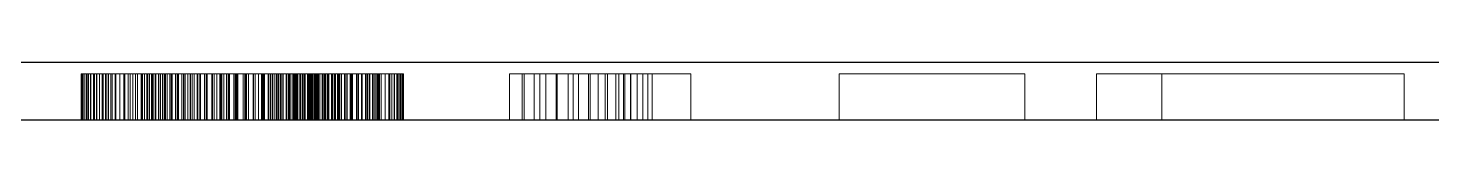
# Model space of a CAD drawing. Header units: millimetres. Extents: x 7 to 422, y 36 to 182.
# Drawn here: x 100.18 to 106.24, y 36.33 to 36.58 of the extents above; entities that cross this region are included whole.
import ezdxf

# ---------------------------------------------------------------- set-up
doc = ezdxf.new("R2010")
doc.units = ezdxf.units.MM
doc.header["$LTSCALE"] = 0.666667
doc.linetypes.add('DASHED', pattern=[1.524, 1.27, -0.254])
doc.layers.add('HIDDEN', color=7, linetype='DASHED', lineweight=13)
doc.layers.add('VISIBLE', color=7, linetype='CONTINUOUS', lineweight=25)

msp = doc.modelspace()

# ---------------------------------------------------------------- linework, layer by layer
at = {"layer": 'HIDDEN'}
for p, q in [((100.67025, 36.53333), (100.40921, 36.53333)), ((100.40921, 36.33333), (100.40921, 36.53333)), ((100.40921, 36.53333), (100.41309, 36.53333)), ((100.41309, 36.33333), (100.41309, 36.53333)), ((100.41309, 36.53333), (100.41821, 36.53333)), ((100.41821, 36.33333), (100.41821, 36.53333)), ((100.41821, 36.53333), (100.42458, 36.53333)), ((100.42458, 36.33333), (100.42458, 36.53333)), ((100.42458, 36.53333), (100.43218, 36.53333)), ((100.43218, 36.33333), (100.43218, 36.53333)), ((100.43218, 36.53333), (100.44103, 36.53333)), ((100.43531, 36.33333), (100.43531, 36.53333)), ((100.43531, 36.53333), (100.69635, 36.53333)), ((100.44918, 36.53333), (100.43531, 36.53333)), ((100.44103, 36.33333), (100.44103, 36.53333)), ((100.44103, 36.53333), (100.45112, 36.53333)), ((100.44918, 36.33333), (100.44918, 36.53333)), ((100.46685, 36.53333), (100.44918, 36.53333)), ((100.45112, 36.33333), (100.45112, 36.53333)), ((100.45112, 36.53333), (100.46244, 36.53333)), ((100.46244, 36.33333), (100.46244, 36.53333)), ((100.46244, 36.53333), (100.47501, 36.53333)), ((100.46685, 36.33333), (100.46685, 36.53333)), ((100.47712, 36.53333), (100.46685, 36.53333)), ((100.47501, 36.33333), (100.47501, 36.53333)), ((100.47501, 36.53333), (100.48882, 36.53333)), ((100.47712, 36.33333), (100.47712, 36.53333)), ((100.48834, 36.53333), (100.47712, 36.53333)), ((100.48834, 36.33333), (100.48834, 36.53333)), ((100.5005, 36.53333), (100.48834, 36.53333)), ((100.48882, 36.33333), (100.48882, 36.53333)), ((100.48882, 36.53333), (100.50387, 36.53333)), ((100.5005, 36.33333), (100.5005, 36.53333)), ((100.51362, 36.53333), (100.5005, 36.53333)), ((100.50387, 36.33333), (100.50387, 36.53333)), ((100.50387, 36.53333), (100.52016, 36.53333)), ((100.51362, 36.33333), (100.51362, 36.53333)), ((100.5277, 36.53333), (100.51362, 36.53333)), ((100.52016, 36.33333), (100.52016, 36.53333)), ((100.52016, 36.53333), (100.53769, 36.53333)), ((100.5277, 36.33333), (100.5277, 36.53333)), ((100.54272, 36.53333), (100.5277, 36.53333)), ((100.53769, 36.33333), (100.53769, 36.53333)), ((100.53769, 36.53333), (100.55646, 36.53333)), ((100.54272, 36.33333), (100.54272, 36.53333)), ((100.55869, 36.53333), (100.54272, 36.53333)), ((100.55646, 36.33333), (100.55646, 36.53333)), ((100.55646, 36.53333), (100.57647, 36.53333)), ((100.55869, 36.33333), (100.55869, 36.53333)), ((100.57562, 36.53333), (100.55869, 36.53333)), ((100.57562, 36.33333), (100.57562, 36.53333)), ((100.5935, 36.53333), (100.57562, 36.53333)), ((100.57647, 36.33333), (100.57647, 36.53333)), ((100.57647, 36.53333), (100.59772, 36.53333)), ((100.5935, 36.33333), (100.5935, 36.53333)), ((100.61233, 36.53333), (100.5935, 36.53333)), ((100.59772, 36.33333), (100.59772, 36.53333)), ((100.59772, 36.53333), (100.62022, 36.53333)), ((100.61233, 36.33333), (100.61233, 36.53333)), ((100.63211, 36.53333), (100.61233, 36.53333)), ((100.62022, 36.33333), (100.62022, 36.53333)), ((100.62022, 36.53333), (100.6437, 36.53333)), ((100.63211, 36.33333), (100.63211, 36.53333)), ((100.65285, 36.53333), (100.63211, 36.53333)), ((100.6437, 36.33333), (100.6437, 36.53333)), ((100.6437, 36.53333), (100.66793, 36.53333)), ((100.65285, 36.33333), (100.65285, 36.53333)), ((100.67438, 36.53333), (100.65285, 36.53333)), ((100.66793, 36.33333), (100.66793, 36.53333)), ((100.66793, 36.53333), (100.69289, 36.53333)), ((100.67025, 36.33333), (100.67025, 36.53333)), ((100.68247, 36.53333), (100.67025, 36.53333)), ((100.67438, 36.33333), (100.67438, 36.53333)), ((100.69656, 36.53333), (100.67438, 36.53333)), ((100.68247, 36.33333), (100.68247, 36.53333)), ((100.69667, 36.53333), (100.68247, 36.53333)), ((100.69289, 36.33333), (100.69289, 36.53333)), ((100.69289, 36.53333), (100.7186, 36.53333)), ((100.69635, 36.33333), (100.69635, 36.53333)), ((100.69635, 36.53333), (100.70474, 36.53333)), ((100.69656, 36.33333), (100.69656, 36.53333)), ((100.71938, 36.53333), (100.69656, 36.53333)), ((100.69667, 36.33333), (100.69667, 36.53333)), ((100.71284, 36.53333), (100.69667, 36.53333)), ((100.70474, 36.33333), (100.70474, 36.53333)), ((100.70474, 36.53333), (100.71539, 36.53333)), ((100.71284, 36.33333), (100.71284, 36.53333)), ((100.73098, 36.53333), (100.71284, 36.53333)), ((100.71539, 36.33333), (100.71539, 36.53333)), ((100.71539, 36.53333), (100.7283, 36.53333)), ((100.7186, 36.33333), (100.7186, 36.53333)), ((100.7186, 36.53333), (100.74506, 36.53333)), ((100.71938, 36.33333), (100.71938, 36.53333)), ((100.74285, 36.53333), (100.71938, 36.53333)), ((100.7283, 36.33333), (100.7283, 36.53333)), ((100.7283, 36.53333), (100.74348, 36.53333)), ((100.73098, 36.33333), (100.73098, 36.53333)), ((100.75109, 36.53333), (100.73098, 36.53333)), ((100.74285, 36.33333), (100.74285, 36.53333)), ((100.76697, 36.53333), (100.74285, 36.53333)), ((100.74348, 36.33333), (100.74348, 36.53333)), ((100.74348, 36.53333), (100.76093, 36.53333)), ((100.74506, 36.33333), (100.74506, 36.53333)), ((100.74506, 36.53333), (100.77225, 36.53333)), ((100.75109, 36.33333), (100.75109, 36.53333)), ((100.77317, 36.53333), (100.75109, 36.53333)), ((100.76093, 36.33333), (100.76093, 36.53333)), ((100.76093, 36.53333), (100.78065, 36.53333)), ((100.76697, 36.33333), (100.76697, 36.53333)), ((100.79173, 36.53333), (100.76697, 36.53333)), ((100.77225, 36.33333), (100.77225, 36.53333)), ((100.77225, 36.53333), (100.80019, 36.53333)), ((100.77317, 36.33333), (100.77317, 36.53333)), ((100.79722, 36.53333), (100.77317, 36.53333)), ((100.78065, 36.33333), (100.78065, 36.53333)), ((100.78065, 36.53333), (100.80263, 36.53333)), ((100.81714, 36.53333), (100.79173, 36.53333)), ((100.79173, 36.33333), (100.79173, 36.53333)), ((100.79722, 36.33333), (100.79722, 36.53333)), ((100.82325, 36.53333), (100.79722, 36.53333)), ((100.80019, 36.33333), (100.80019, 36.53333)), ((100.80019, 36.53333), (100.82887, 36.53333)), ((100.80263, 36.33333), (100.80263, 36.53333)), ((100.80263, 36.53333), (100.82687, 36.53333)), ((100.84319, 36.53333), (100.81714, 36.53333)), ((100.81714, 36.33333), (100.81714, 36.53333)), ((100.82325, 36.33333), (100.82325, 36.53333)), ((100.85099, 36.53333), (100.82325, 36.53333)), ((100.82687, 36.33333), (100.82687, 36.53333)), ((100.82687, 36.53333), (100.85305, 36.53333)), ((100.82887, 36.33333), (100.82887, 36.53333)), ((100.82887, 36.53333), (100.85829, 36.53333)), ((100.86989, 36.53333), (100.84319, 36.53333)), ((100.84319, 36.33333), (100.84319, 36.53333)), ((100.85099, 36.33333), (100.85099, 36.53333)), ((100.88021, 36.53333), (100.85099, 36.53333)), ((100.85305, 36.33333), (100.85305, 36.53333)), ((100.85305, 36.53333), (100.8808, 36.53333)), ((100.85829, 36.33333), (100.85829, 36.53333)), ((100.85829, 36.53333), (100.88845, 36.53333)), ((100.89723, 36.53333), (100.86989, 36.53333)), ((100.86989, 36.33333), (100.86989, 36.53333)), ((100.88021, 36.33333), (100.88021, 36.53333)), ((100.91091, 36.53333), (100.88021, 36.53333)), ((100.8808, 36.33333), (100.8808, 36.53333)), ((100.8808, 36.53333), (100.91015, 36.53333)), ((100.88845, 36.33333), (100.88845, 36.53333)), ((100.88845, 36.53333), (100.91936, 36.53333)), ((100.92522, 36.53333), (100.89723, 36.53333)), ((100.89723, 36.33333), (100.89723, 36.53333)), ((100.91015, 36.33333), (100.91015, 36.53333)), ((100.91015, 36.53333), (100.94108, 36.53333)), ((100.91091, 36.33333), (100.91091, 36.53333)), ((100.94307, 36.53333), (100.91091, 36.53333)), ((100.91936, 36.33333), (100.91936, 36.53333)), ((100.91936, 36.53333), (100.951, 36.53333)), ((100.92404, 36.33333), (100.92404, 36.53333)), ((100.92404, 36.53333), (100.97688, 36.53333)), ((100.95304, 36.53333), (100.92404, 36.53333)), ((100.95386, 36.53333), (100.92522, 36.53333)), ((100.92522, 36.33333), (100.92522, 36.53333)), ((100.94108, 36.33333), (100.94108, 36.53333)), ((100.94108, 36.53333), (100.9736, 36.53333)), ((100.94307, 36.33333), (100.94307, 36.53333)), ((100.97671, 36.53333), (100.94307, 36.53333)), ((100.951, 36.33333), (100.951, 36.53333)), ((100.951, 36.53333), (100.98339, 36.53333)), ((100.95304, 36.33333), (100.95304, 36.53333)), ((100.9951, 36.53333), (100.95304, 36.53333)), ((101.01307, 36.53333), (100.95386, 36.53333)), ((100.95386, 36.33333), (100.95386, 36.53333)), ((100.9736, 36.33333), (100.9736, 36.53333)), ((100.9736, 36.53333), (101.0077, 36.53333)), ((100.97671, 36.33333), (100.97671, 36.53333)), ((101.01182, 36.53333), (100.97671, 36.53333)), ((100.97688, 36.33333), (100.97688, 36.53333)), ((100.97688, 36.53333), (101.02519, 36.53333)), ((100.98339, 36.33333), (100.98339, 36.53333)), ((100.98339, 36.53333), (101.01652, 36.53333)), ((100.9951, 36.33333), (100.9951, 36.53333)), ((101.03627, 36.53333), (100.9951, 36.53333)), ((101.0077, 36.33333), (101.0077, 36.53333)), ((101.0077, 36.53333), (101.04339, 36.53333)), ((101.01182, 36.33333), (101.01182, 36.53333)), ((101.04841, 36.53333), (101.01182, 36.53333)), ((101.07486, 36.53333), (101.01307, 36.53333)), ((101.01307, 36.33333), (101.01307, 36.53333)), ((101.01652, 36.33333), (101.01652, 36.53333)), ((101.01652, 36.53333), (101.0504, 36.53333)), ((101.02519, 36.33333), (101.02519, 36.53333)), ((101.02519, 36.53333), (101.06897, 36.53333)), ((101.03627, 36.33333), (101.03627, 36.53333)), ((101.0764, 36.53333), (101.03627, 36.53333)), ((101.04339, 36.33333), (101.04339, 36.53333)), ((101.04339, 36.53333), (101.08066, 36.53333)), ((101.04841, 36.33333), (101.04841, 36.53333)), ((101.08646, 36.53333), (101.04841, 36.53333)), ((101.0504, 36.33333), (101.0504, 36.53333)), ((101.0504, 36.53333), (101.08501, 36.53333)), ((101.06897, 36.33333), (101.06897, 36.53333)), ((101.06897, 36.53333), (101.10822, 36.53333)), ((101.11794, 36.53333), (101.07486, 36.53333)), ((101.07486, 36.33333), (101.07486, 36.53333)), ((101.0764, 36.33333), (101.0764, 36.53333)), ((101.11549, 36.53333), (101.0764, 36.53333)), ((101.08066, 36.33333), (101.08066, 36.53333)), ((101.08066, 36.53333), (101.11821, 36.53333)), ((101.08501, 36.33333), (101.08501, 36.53333)), ((101.08501, 36.53333), (101.12339, 36.53333)), ((101.08646, 36.33333), (101.08646, 36.53333)), ((101.13161, 36.53333), (101.08646, 36.53333)), ((101.10822, 36.33333), (101.10822, 36.53333)), ((101.10822, 36.53333), (101.15254, 36.53333)), ((101.11549, 36.33333), (101.11549, 36.53333)), ((101.15354, 36.53333), (101.11549, 36.53333)), ((101.16015, 36.53333), (101.11794, 36.53333)), ((101.11794, 36.33333), (101.11794, 36.53333)), ((101.11821, 36.33333), (101.11821, 36.53333)), ((101.11821, 36.53333), (101.15399, 36.53333)), ((101.12339, 36.33333), (101.12339, 36.53333)), ((101.12339, 36.53333), (101.16092, 36.53333)), ((101.13161, 36.33333), (101.13161, 36.53333)), ((101.17497, 36.53333), (101.13161, 36.53333)), ((101.15254, 36.33333), (101.15254, 36.53333)), ((101.15254, 36.53333), (101.19487, 36.53333)), ((101.15354, 36.33333), (101.15354, 36.53333)), ((101.19054, 36.53333), (101.15354, 36.53333)), ((101.15399, 36.33333), (101.15399, 36.53333)), ((101.15399, 36.53333), (101.188, 36.53333)), ((101.20151, 36.53333), (101.16015, 36.53333)), ((101.16015, 36.33333), (101.16015, 36.53333)), ((101.16092, 36.33333), (101.16092, 36.53333)), ((101.16092, 36.53333), (101.19762, 36.53333)), ((101.17497, 36.33333), (101.17497, 36.53333)), ((101.21654, 36.53333), (101.17497, 36.53333)), ((101.188, 36.33333), (101.188, 36.53333)), ((101.188, 36.53333), (101.22025, 36.53333)), ((101.19054, 36.33333), (101.19054, 36.53333)), ((101.2265, 36.53333), (101.19054, 36.53333)), ((101.19487, 36.33333), (101.19487, 36.53333)), ((101.19487, 36.53333), (101.2352, 36.53333)), ((101.19762, 36.33333), (101.19762, 36.53333)), ((101.19762, 36.53333), (101.23348, 36.53333)), ((101.242, 36.53333), (101.20151, 36.53333)), ((101.20151, 36.33333), (101.20151, 36.53333)), ((101.21654, 36.33333), (101.21654, 36.53333)), ((101.25632, 36.53333), (101.21654, 36.53333)), ((101.22025, 36.33333), (101.22025, 36.53333)), ((101.22025, 36.53333), (101.25073, 36.53333)), ((101.2265, 36.33333), (101.2265, 36.53333)), ((101.26142, 36.53333), (101.2265, 36.53333)), ((101.23348, 36.33333), (101.23348, 36.53333)), ((101.23348, 36.53333), (101.2685, 36.53333)), ((101.2352, 36.33333), (101.2352, 36.53333)), ((101.2352, 36.53333), (101.27354, 36.53333)), ((101.28163, 36.53333), (101.242, 36.53333)), ((101.242, 36.33333), (101.242, 36.53333)), ((101.25073, 36.33333), (101.25073, 36.53333)), ((101.25073, 36.53333), (101.27944, 36.53333)), ((101.25632, 36.33333), (101.25632, 36.53333)), ((101.29431, 36.53333), (101.25632, 36.53333)), ((101.26142, 36.33333), (101.26142, 36.53333)), ((101.2953, 36.53333), (101.26142, 36.53333)), ((101.2685, 36.33333), (101.2685, 36.53333)), ((101.2685, 36.53333), (101.30268, 36.53333)), ((101.27354, 36.33333), (101.27354, 36.53333)), ((101.27354, 36.53333), (101.30989, 36.53333)), ((101.27944, 36.33333), (101.27944, 36.53333)), ((101.27944, 36.53333), (101.30638, 36.53333)), ((101.3204, 36.53333), (101.28163, 36.53333)), ((101.28163, 36.33333), (101.28163, 36.53333)), ((101.29431, 36.33333), (101.29431, 36.53333)), ((101.33051, 36.53333), (101.29431, 36.53333)), ((101.2953, 36.33333), (101.2953, 36.53333)), ((101.31145, 36.53333), (101.2953, 36.53333)), ((101.30268, 36.33333), (101.30268, 36.53333)), ((101.30268, 36.53333), (101.33603, 36.53333)), ((101.30638, 36.33333), (101.30638, 36.53333)), ((101.30638, 36.53333), (101.33155, 36.53333)), ((101.30989, 36.33333), (101.30989, 36.53333)), ((101.30989, 36.53333), (101.34424, 36.53333)), ((101.31145, 36.33333), (101.31145, 36.53333)), ((101.32657, 36.53333), (101.31145, 36.53333)), ((101.35831, 36.53333), (101.3204, 36.53333)), ((101.3204, 36.33333), (101.3204, 36.53333)), ((101.32657, 36.33333), (101.32657, 36.53333)), ((101.34064, 36.53333), (101.32657, 36.53333)), ((101.33051, 36.33333), (101.33051, 36.53333)), ((101.36492, 36.53333), (101.33051, 36.53333)), ((101.33155, 36.33333), (101.33155, 36.53333)), ((101.33155, 36.53333), (101.35433, 36.53333)), ((101.33603, 36.33333), (101.33603, 36.53333)), ((101.33603, 36.53333), (101.36853, 36.53333)), ((101.34064, 36.33333), (101.34064, 36.53333)), ((101.35367, 36.53333), (101.34064, 36.53333)), ((101.34424, 36.33333), (101.34424, 36.53333)), ((101.34424, 36.53333), (101.3766, 36.53333)), ((101.35367, 36.33333), (101.35367, 36.53333)), ((101.36566, 36.53333), (101.35367, 36.53333)), ((101.35433, 36.33333), (101.35433, 36.53333)), ((101.35433, 36.53333), (101.37406, 36.53333)), ((101.39536, 36.53333), (101.35831, 36.53333)), ((101.35831, 36.33333), (101.35831, 36.53333)), ((101.36492, 36.33333), (101.36492, 36.53333)), ((101.39754, 36.53333), (101.36492, 36.53333)), ((101.36566, 36.33333), (101.36566, 36.53333)), ((101.3766, 36.53333), (101.36566, 36.53333)), ((101.36853, 36.33333), (101.36853, 36.53333)), ((101.36853, 36.53333), (101.4002, 36.53333)), ((101.37406, 36.33333), (101.37406, 36.53333)), ((101.37406, 36.53333), (101.39076, 36.53333)), ((101.3766, 36.33333), (101.3766, 36.53333)), ((101.3766, 36.53333), (101.40697, 36.53333)), ((101.3865, 36.53333), (101.3766, 36.53333)), ((101.3865, 36.33333), (101.3865, 36.53333)), ((101.39536, 36.53333), (101.3865, 36.53333)), ((101.39076, 36.33333), (101.39076, 36.53333)), ((101.39076, 36.53333), (101.40443, 36.53333)), ((101.39536, 36.33333), (101.39536, 36.53333)), ((101.40318, 36.53333), (101.39536, 36.53333)), ((101.43091, 36.53333), (101.39536, 36.53333)), ((101.39754, 36.33333), (101.39754, 36.53333)), ((101.42728, 36.53333), (101.39754, 36.53333)), ((101.4002, 36.33333), (101.4002, 36.53333)), ((101.4002, 36.53333), (101.43103, 36.53333)), ((101.40318, 36.33333), (101.40318, 36.53333)), ((101.40996, 36.53333), (101.40318, 36.53333)), ((101.44988, 36.53333), (101.40407, 36.53333)), ((101.40407, 36.33333), (101.40407, 36.53333)), ((101.40407, 36.53333), (101.43921, 36.53333)), ((101.40443, 36.33333), (101.40443, 36.53333)), ((101.40443, 36.53333), (101.41506, 36.53333)), ((101.40697, 36.33333), (101.40697, 36.53333)), ((101.40697, 36.53333), (101.4345, 36.53333)), ((101.40996, 36.33333), (101.40996, 36.53333)), ((101.42038, 36.53333), (101.40996, 36.53333)), ((101.41506, 36.33333), (101.41506, 36.53333)), ((101.41506, 36.53333), (101.42265, 36.53333)), ((101.42038, 36.33333), (101.42038, 36.53333)), ((101.42663, 36.53333), (101.42038, 36.53333)), ((101.42265, 36.33333), (101.42265, 36.53333)), ((101.42265, 36.53333), (101.4272, 36.53333)), ((101.42663, 36.33333), (101.42663, 36.53333)), ((101.42872, 36.53333), (101.42663, 36.53333)), ((101.4272, 36.33333), (101.4272, 36.53333)), ((101.4272, 36.53333), (101.42872, 36.53333)), ((101.42728, 36.33333), (101.42728, 36.53333)), ((101.45306, 36.53333), (101.42728, 36.53333)), ((101.42872, 36.33333), (101.42872, 36.53333)), ((101.46429, 36.53333), (101.43091, 36.53333)), ((101.43091, 36.33333), (101.43091, 36.53333)), ((101.43103, 36.33333), (101.43103, 36.53333)), ((101.43103, 36.53333), (101.46102, 36.53333)), ((101.4345, 36.33333), (101.4345, 36.53333)), ((101.4345, 36.53333), (101.45836, 36.53333)), ((101.43921, 36.33333), (101.43921, 36.53333)), ((101.43921, 36.53333), (101.47214, 36.53333)), ((101.49307, 36.53333), (101.44988, 36.53333)), ((101.44988, 36.33333), (101.44988, 36.53333)), ((101.45306, 36.33333), (101.45306, 36.53333)), ((101.47487, 36.53333), (101.45306, 36.53333)), ((101.45836, 36.33333), (101.45836, 36.53333)), ((101.45836, 36.53333), (101.47855, 36.53333)), ((101.46102, 36.33333), (101.46102, 36.53333)), ((101.46102, 36.53333), (101.49017, 36.53333)), ((101.49553, 36.53333), (101.46429, 36.53333)), ((101.46429, 36.33333), (101.46429, 36.53333)), ((101.47214, 36.33333), (101.47214, 36.53333)), ((101.47214, 36.53333), (101.50284, 36.53333)), ((101.47487, 36.33333), (101.47487, 36.53333)), ((101.49271, 36.53333), (101.47487, 36.53333)), ((101.47855, 36.33333), (101.47855, 36.53333)), ((101.47855, 36.53333), (101.49507, 36.53333)), ((101.49017, 36.33333), (101.49017, 36.53333)), ((101.49017, 36.53333), (101.51849, 36.53333)), ((101.49271, 36.33333), (101.49271, 36.53333)), ((101.50659, 36.53333), (101.49271, 36.53333)), ((101.53363, 36.53333), (101.49307, 36.53333)), ((101.49307, 36.33333), (101.49307, 36.53333)), ((101.49507, 36.33333), (101.49507, 36.53333)), ((101.49507, 36.53333), (101.50792, 36.53333)), ((101.52462, 36.53333), (101.49553, 36.53333)), ((101.49553, 36.33333), (101.49553, 36.53333)), ((101.50284, 36.33333), (101.50284, 36.53333)), ((101.50284, 36.53333), (101.53132, 36.53333)), ((101.50659, 36.33333), (101.50659, 36.53333)), ((101.5165, 36.53333), (101.50659, 36.53333)), ((101.50792, 36.33333), (101.50792, 36.53333)), ((101.50792, 36.53333), (101.51709, 36.53333)), ((101.5165, 36.33333), (101.5165, 36.53333)), ((101.52245, 36.53333), (101.5165, 36.53333)), ((101.51709, 36.33333), (101.51709, 36.53333)), ((101.51709, 36.53333), (101.5226, 36.53333)), ((101.51849, 36.33333), (101.51849, 36.53333)), ((101.51849, 36.53333), (101.54596, 36.53333)), ((101.52245, 36.33333), (101.52245, 36.53333)), ((101.52443, 36.53333), (101.52245, 36.53333)), ((101.5226, 36.33333), (101.5226, 36.53333)), ((101.5226, 36.53333), (101.52443, 36.53333)), ((101.52443, 36.33333), (101.52443, 36.53333)), ((101.55155, 36.53333), (101.52462, 36.53333)), ((101.52462, 36.33333), (101.52462, 36.53333)), ((101.53132, 36.33333), (101.53132, 36.53333)), ((101.53132, 36.53333), (101.55759, 36.53333)), ((101.57157, 36.53333), (101.53363, 36.53333)), ((101.53363, 36.33333), (101.53363, 36.53333)), ((101.54596, 36.33333), (101.54596, 36.53333)), ((101.54596, 36.53333), (101.5726, 36.53333)), ((101.57633, 36.53333), (101.55155, 36.53333)), ((101.55155, 36.33333), (101.55155, 36.53333)), ((101.55759, 36.33333), (101.55759, 36.53333)), ((101.55759, 36.53333), (101.58163, 36.53333)), ((101.60687, 36.53333), (101.57157, 36.53333)), ((101.57157, 36.33333), (101.57157, 36.53333)), ((101.5726, 36.33333), (101.5726, 36.53333)), ((101.5726, 36.53333), (101.5984, 36.53333)), ((101.59895, 36.53333), (101.57633, 36.53333)), ((101.57633, 36.33333), (101.57633, 36.53333)), ((101.58163, 36.33333), (101.58163, 36.53333)), ((101.58163, 36.53333), (101.60345, 36.53333)), ((101.5984, 36.33333), (101.5984, 36.53333)), ((101.5984, 36.53333), (101.62298, 36.53333)), ((101.61942, 36.53333), (101.59895, 36.53333)), ((101.59895, 36.33333), (101.59895, 36.53333)), ((101.60345, 36.33333), (101.60345, 36.53333)), ((101.60345, 36.53333), (101.62305, 36.53333)), ((101.63955, 36.53333), (101.60687, 36.53333)), ((101.60687, 36.33333), (101.60687, 36.53333)), ((101.63761, 36.53333), (101.61942, 36.53333)), ((101.61942, 36.33333), (101.61942, 36.53333)), ((101.62298, 36.33333), (101.62298, 36.53333)), ((101.62298, 36.53333), (101.64598, 36.53333)), ((101.62305, 36.33333), (101.62305, 36.53333)), ((101.62305, 36.53333), (101.64038, 36.53333)), ((101.65337, 36.53333), (101.63761, 36.53333)), ((101.63761, 36.33333), (101.63761, 36.53333)), ((101.66959, 36.53333), (101.63955, 36.53333)), ((101.63955, 36.33333), (101.63955, 36.53333)), ((101.64038, 36.33333), (101.64038, 36.53333)), ((101.64038, 36.53333), (101.65541, 36.53333)), ((101.64598, 36.33333), (101.64598, 36.53333)), ((101.64598, 36.53333), (101.6674, 36.53333)), ((101.6667, 36.53333), (101.65337, 36.53333)), ((101.65337, 36.33333), (101.65337, 36.53333)), ((101.65541, 36.33333), (101.65541, 36.53333)), ((101.65541, 36.53333), (101.66812, 36.53333)), ((101.67761, 36.53333), (101.6667, 36.53333)), ((101.6667, 36.33333), (101.6667, 36.53333)), ((101.6674, 36.33333), (101.6674, 36.53333)), ((101.6674, 36.53333), (101.68722, 36.53333)), ((101.66812, 36.33333), (101.66812, 36.53333)), ((101.66812, 36.53333), (101.67852, 36.53333)), ((101.69701, 36.53333), (101.66959, 36.53333)), ((101.66959, 36.33333), (101.66959, 36.53333)), ((101.6861, 36.53333), (101.67761, 36.53333)), ((101.67761, 36.33333), (101.67761, 36.53333)), ((101.67852, 36.33333), (101.67852, 36.53333)), ((101.67852, 36.53333), (101.68661, 36.53333)), ((101.69216, 36.53333), (101.6861, 36.53333)), ((101.6861, 36.33333), (101.6861, 36.53333)), ((101.68661, 36.33333), (101.68661, 36.53333)), ((101.68661, 36.53333), (101.69239, 36.53333)), ((101.68722, 36.33333), (101.68722, 36.53333)), ((101.68722, 36.53333), (101.70546, 36.53333)), ((101.6958, 36.53333), (101.69216, 36.53333)), ((101.69216, 36.33333), (101.69216, 36.53333)), ((101.69239, 36.33333), (101.69239, 36.53333)), ((101.69239, 36.53333), (101.69586, 36.53333)), ((101.69701, 36.53333), (101.6958, 36.53333)), ((101.6958, 36.33333), (101.6958, 36.53333)), ((101.69586, 36.33333), (101.69586, 36.53333)), ((101.69586, 36.53333), (101.69701, 36.53333)), ((101.72148, 36.53333), (101.69701, 36.53333)), ((101.69701, 36.33333), (101.69701, 36.53333)), ((101.70546, 36.33333), (101.70546, 36.53333)), ((101.70546, 36.53333), (101.72212, 36.53333)), ((101.74269, 36.53333), (101.72148, 36.53333)), ((101.72148, 36.33333), (101.72148, 36.53333)), ((101.72212, 36.33333), (101.72212, 36.53333)), ((101.72212, 36.53333), (101.73719, 36.53333)), ((101.73719, 36.33333), (101.73719, 36.53333)), ((101.73719, 36.53333), (101.75067, 36.53333)), ((101.76064, 36.53333), (101.74269, 36.53333)), ((101.74269, 36.33333), (101.74269, 36.53333)), ((101.75067, 36.33333), (101.75067, 36.53333)), ((101.75067, 36.53333), (101.76257, 36.53333)), ((101.77532, 36.53333), (101.76064, 36.53333)), ((101.76064, 36.33333), (101.76064, 36.53333)), ((101.76257, 36.33333), (101.76257, 36.53333)), ((101.76257, 36.53333), (101.77288, 36.53333)), ((101.77288, 36.33333), (101.77288, 36.53333)), ((101.77288, 36.53333), (101.7816, 36.53333)), ((101.78674, 36.53333), (101.77532, 36.53333)), ((101.77532, 36.33333), (101.77532, 36.53333)), ((101.7816, 36.33333), (101.7816, 36.53333)), ((101.7816, 36.53333), (101.78874, 36.53333)), ((101.7949, 36.53333), (101.78674, 36.53333)), ((101.78674, 36.33333), (101.78674, 36.53333)), ((101.78874, 36.33333), (101.78874, 36.53333)), ((101.78874, 36.53333), (101.79429, 36.53333)), ((101.79429, 36.33333), (101.79429, 36.53333)), ((101.79429, 36.53333), (101.79826, 36.53333)), ((101.7998, 36.53333), (101.7949, 36.53333)), ((101.7949, 36.33333), (101.7949, 36.53333)), ((101.79826, 36.33333), (101.79826, 36.53333)), ((101.79826, 36.53333), (101.80064, 36.53333)), ((101.80143, 36.53333), (101.7998, 36.53333)), ((101.7998, 36.33333), (101.7998, 36.53333)), ((101.80064, 36.33333), (101.80064, 36.53333)), ((101.80064, 36.53333), (101.80143, 36.53333)), ((101.80143, 36.33333), (101.80143, 36.53333)), ((102.2597, 36.33333), (102.2597, 36.53333)), ((102.2597, 36.53333), (102.32256, 36.53333)), ((102.31359, 36.53333), (102.2597, 36.53333)), ((102.31359, 36.33333), (102.31359, 36.53333)), ((102.36575, 36.53333), (102.31359, 36.53333)), ((102.32256, 36.33333), (102.32256, 36.53333)), ((102.32256, 36.53333), (102.38932, 36.53333)), ((102.36575, 36.33333), (102.36575, 36.53333)), ((102.41619, 36.53333), (102.36575, 36.53333)), ((102.38932, 36.33333), (102.38932, 36.53333)), ((102.38932, 36.53333), (102.45997, 36.53333)), ((102.46491, 36.53333), (102.41619, 36.53333)), ((102.41619, 36.33333), (102.41619, 36.53333)), ((102.45997, 36.33333), (102.45997, 36.53333)), ((102.45997, 36.53333), (102.53452, 36.53333)), ((102.51191, 36.53333), (102.46491, 36.53333)), ((102.46491, 36.33333), (102.46491, 36.53333)), ((102.55718, 36.53333), (102.51191, 36.53333)), ((102.51191, 36.33333), (102.51191, 36.53333)), ((102.53452, 36.33333), (102.53452, 36.53333)), ((102.53452, 36.53333), (102.60735, 36.53333)), ((102.60073, 36.53333), (102.55718, 36.53333)), ((102.55718, 36.33333), (102.55718, 36.53333)), ((102.64256, 36.53333), (102.60073, 36.53333)), ((102.60073, 36.33333), (102.60073, 36.53333)), ((102.60735, 36.33333), (102.60735, 36.53333)), ((102.60735, 36.53333), (102.67284, 36.53333)), ((102.68204, 36.53333), (102.64256, 36.53333)), ((102.64256, 36.33333), (102.64256, 36.53333)), ((102.67284, 36.33333), (102.67284, 36.53333)), ((102.67284, 36.53333), (102.73098, 36.53333)), ((102.71852, 36.53333), (102.68204, 36.53333)), ((102.68204, 36.33333), (102.68204, 36.53333)), ((102.75201, 36.53333), (102.71852, 36.53333)), ((102.71852, 36.33333), (102.71852, 36.53333)), ((102.73098, 36.33333), (102.73098, 36.53333)), ((102.73098, 36.53333), (102.7573, 36.53333)), ((102.78251, 36.53333), (102.75201, 36.53333)), ((102.75201, 36.33333), (102.75201, 36.53333)), ((102.7573, 36.33333), (102.7573, 36.53333)), ((102.7573, 36.53333), (102.78178, 36.53333)), ((102.78178, 36.33333), (102.78178, 36.53333)), ((102.78178, 36.53333), (103.04283, 36.53333)), ((102.81002, 36.53333), (102.78251, 36.53333)), ((102.78251, 36.33333), (102.78251, 36.53333)), ((102.83454, 36.53333), (102.81002, 36.53333)), ((102.81002, 36.33333), (102.81002, 36.53333)), ((102.85606, 36.53333), (102.83454, 36.53333)), ((102.83454, 36.33333), (102.83454, 36.53333)), ((102.8746, 36.53333), (102.85606, 36.53333)), ((102.85606, 36.33333), (102.85606, 36.53333)), ((103.04283, 36.53333), (102.8746, 36.53333)), ((102.8746, 36.33333), (102.8746, 36.53333)), ((103.04283, 36.33333), (103.04283, 36.53333)), ((103.68238, 36.33333), (103.68238, 36.53333)), ((103.68238, 36.53333), (104.48436, 36.53333)), ((104.48436, 36.33333), (104.48436, 36.53333)), ((104.7947, 36.33333), (104.7947, 36.53333)), ((104.7947, 36.53333), (106.12312, 36.53333)), ((105.07605, 36.53333), (104.7947, 36.53333)), ((106.12312, 36.53333), (105.07605, 36.53333)), ((105.07605, 36.33333), (105.07605, 36.53333)), ((106.12312, 36.33333), (106.12312, 36.53333)), ((100.40921, 36.33333), (100.67025, 36.33333)), ((100.41309, 36.33333), (100.40921, 36.33333)), ((100.41821, 36.33333), (100.41309, 36.33333)), ((100.42458, 36.33333), (100.41821, 36.33333)), ((100.43218, 36.33333), (100.42458, 36.33333)), ((100.44103, 36.33333), (100.43218, 36.33333)), ((100.43531, 36.33333), (100.44918, 36.33333)), ((100.69635, 36.33333), (100.43531, 36.33333)), ((100.45112, 36.33333), (100.44103, 36.33333)), ((100.44918, 36.33333), (100.46685, 36.33333)), ((100.46244, 36.33333), (100.45112, 36.33333)), ((100.47501, 36.33333), (100.46244, 36.33333)), ((100.46685, 36.33333), (100.47712, 36.33333)), ((100.48882, 36.33333), (100.47501, 36.33333)), ((100.47712, 36.33333), (100.48834, 36.33333)), ((100.48834, 36.33333), (100.5005, 36.33333)), ((100.50387, 36.33333), (100.48882, 36.33333)), ((100.5005, 36.33333), (100.51362, 36.33333)), ((100.52016, 36.33333), (100.50387, 36.33333)), ((100.51362, 36.33333), (100.5277, 36.33333)), ((100.53769, 36.33333), (100.52016, 36.33333)), ((100.5277, 36.33333), (100.54272, 36.33333)), ((100.55646, 36.33333), (100.53769, 36.33333)), ((100.54272, 36.33333), (100.55869, 36.33333)), ((100.57647, 36.33333), (100.55646, 36.33333)), ((100.55869, 36.33333), (100.57562, 36.33333)), ((100.57562, 36.33333), (100.5935, 36.33333)), ((100.59772, 36.33333), (100.57647, 36.33333)), ((100.5935, 36.33333), (100.61233, 36.33333)), ((100.62022, 36.33333), (100.59772, 36.33333)), ((100.61233, 36.33333), (100.63211, 36.33333)), ((100.6437, 36.33333), (100.62022, 36.33333)), ((100.63211, 36.33333), (100.65285, 36.33333)), ((100.66793, 36.33333), (100.6437, 36.33333)), ((100.65285, 36.33333), (100.67438, 36.33333)), ((100.69289, 36.33333), (100.66793, 36.33333)), ((100.67025, 36.33333), (100.68247, 36.33333)), ((100.67438, 36.33333), (100.69656, 36.33333)), ((100.68247, 36.33333), (100.69667, 36.33333)), ((100.7186, 36.33333), (100.69289, 36.33333)), ((100.70474, 36.33333), (100.69635, 36.33333)), ((100.69656, 36.33333), (100.71938, 36.33333)), ((100.69667, 36.33333), (100.71284, 36.33333)), ((100.71539, 36.33333), (100.70474, 36.33333)), ((100.71284, 36.33333), (100.73098, 36.33333)), ((100.7283, 36.33333), (100.71539, 36.33333)), ((100.74506, 36.33333), (100.7186, 36.33333)), ((100.71938, 36.33333), (100.74285, 36.33333)), ((100.74348, 36.33333), (100.7283, 36.33333)), ((100.73098, 36.33333), (100.75109, 36.33333)), ((100.74285, 36.33333), (100.76697, 36.33333)), ((100.76093, 36.33333), (100.74348, 36.33333)), ((100.77225, 36.33333), (100.74506, 36.33333)), ((100.75109, 36.33333), (100.77317, 36.33333)), ((100.78065, 36.33333), (100.76093, 36.33333)), ((100.76697, 36.33333), (100.79173, 36.33333)), ((100.80019, 36.33333), (100.77225, 36.33333)), ((100.77317, 36.33333), (100.79722, 36.33333)), ((100.80263, 36.33333), (100.78065, 36.33333)), ((100.79173, 36.33333), (100.81714, 36.33333)), ((100.79722, 36.33333), (100.82325, 36.33333)), ((100.82887, 36.33333), (100.80019, 36.33333)), ((100.82687, 36.33333), (100.80263, 36.33333)), ((100.81714, 36.33333), (100.84319, 36.33333)), ((100.82325, 36.33333), (100.85099, 36.33333)), ((100.85305, 36.33333), (100.82687, 36.33333)), ((100.85829, 36.33333), (100.82887, 36.33333)), ((100.84319, 36.33333), (100.86989, 36.33333)), ((100.85099, 36.33333), (100.88021, 36.33333)), ((100.8808, 36.33333), (100.85305, 36.33333)), ((100.88845, 36.33333), (100.85829, 36.33333)), ((100.86989, 36.33333), (100.89723, 36.33333)), ((100.88021, 36.33333), (100.91091, 36.33333)), ((100.91015, 36.33333), (100.8808, 36.33333)), ((100.91936, 36.33333), (100.88845, 36.33333)), ((100.89723, 36.33333), (100.92522, 36.33333)), ((100.94108, 36.33333), (100.91015, 36.33333)), ((100.91091, 36.33333), (100.94307, 36.33333)), ((100.951, 36.33333), (100.91936, 36.33333)), ((100.92404, 36.33333), (100.95304, 36.33333)), ((100.97688, 36.33333), (100.92404, 36.33333)), ((100.92522, 36.33333), (100.95386, 36.33333)), ((100.9736, 36.33333), (100.94108, 36.33333)), ((100.94307, 36.33333), (100.97671, 36.33333)), ((100.98339, 36.33333), (100.951, 36.33333)), ((100.95304, 36.33333), (100.9951, 36.33333)), ((100.95386, 36.33333), (101.01307, 36.33333)), ((101.0077, 36.33333), (100.9736, 36.33333)), ((100.97671, 36.33333), (101.01182, 36.33333)), ((101.02519, 36.33333), (100.97688, 36.33333)), ((101.01652, 36.33333), (100.98339, 36.33333)), ((100.9951, 36.33333), (101.03627, 36.33333)), ((101.04339, 36.33333), (101.0077, 36.33333)), ((101.01182, 36.33333), (101.04841, 36.33333)), ((101.01307, 36.33333), (101.07486, 36.33333)), ((101.0504, 36.33333), (101.01652, 36.33333)), ((101.06897, 36.33333), (101.02519, 36.33333)), ((101.03627, 36.33333), (101.0764, 36.33333)), ((101.08066, 36.33333), (101.04339, 36.33333)), ((101.04841, 36.33333), (101.08646, 36.33333)), ((101.08501, 36.33333), (101.0504, 36.33333)), ((101.10822, 36.33333), (101.06897, 36.33333)), ((101.07486, 36.33333), (101.11794, 36.33333)), ((101.0764, 36.33333), (101.11549, 36.33333)), ((101.11821, 36.33333), (101.08066, 36.33333)), ((101.12339, 36.33333), (101.08501, 36.33333)), ((101.08646, 36.33333), (101.13161, 36.33333)), ((101.15254, 36.33333), (101.10822, 36.33333)), ((101.11549, 36.33333), (101.15354, 36.33333)), ((101.11794, 36.33333), (101.16015, 36.33333)), ((101.15399, 36.33333), (101.11821, 36.33333)), ((101.16092, 36.33333), (101.12339, 36.33333)), ((101.13161, 36.33333), (101.17497, 36.33333)), ((101.19487, 36.33333), (101.15254, 36.33333)), ((101.15354, 36.33333), (101.19054, 36.33333)), ((101.188, 36.33333), (101.15399, 36.33333)), ((101.16015, 36.33333), (101.20151, 36.33333)), ((101.19762, 36.33333), (101.16092, 36.33333)), ((101.17497, 36.33333), (101.21654, 36.33333)), ((101.22025, 36.33333), (101.188, 36.33333)), ((101.19054, 36.33333), (101.2265, 36.33333)), ((101.2352, 36.33333), (101.19487, 36.33333)), ((101.23348, 36.33333), (101.19762, 36.33333)), ((101.20151, 36.33333), (101.242, 36.33333)), ((101.21654, 36.33333), (101.25632, 36.33333)), ((101.25073, 36.33333), (101.22025, 36.33333)), ((101.2265, 36.33333), (101.26142, 36.33333)), ((101.2685, 36.33333), (101.23348, 36.33333)), ((101.27354, 36.33333), (101.2352, 36.33333)), ((101.242, 36.33333), (101.28163, 36.33333)), ((101.27944, 36.33333), (101.25073, 36.33333)), ((101.25632, 36.33333), (101.29431, 36.33333)), ((101.26142, 36.33333), (101.2953, 36.33333)), ((101.30268, 36.33333), (101.2685, 36.33333)), ((101.30989, 36.33333), (101.27354, 36.33333)), ((101.30638, 36.33333), (101.27944, 36.33333)), ((101.28163, 36.33333), (101.3204, 36.33333)), ((101.29431, 36.33333), (101.33051, 36.33333)), ((101.2953, 36.33333), (101.31145, 36.33333)), ((101.33603, 36.33333), (101.30268, 36.33333)), ((101.33155, 36.33333), (101.30638, 36.33333)), ((101.34424, 36.33333), (101.30989, 36.33333)), ((101.31145, 36.33333), (101.32657, 36.33333)), ((101.3204, 36.33333), (101.35831, 36.33333)), ((101.32657, 36.33333), (101.34064, 36.33333)), ((101.33051, 36.33333), (101.36492, 36.33333)), ((101.35433, 36.33333), (101.33155, 36.33333)), ((101.36853, 36.33333), (101.33603, 36.33333)), ((101.34064, 36.33333), (101.35367, 36.33333)), ((101.3766, 36.33333), (101.34424, 36.33333)), ((101.35367, 36.33333), (101.36566, 36.33333)), ((101.37406, 36.33333), (101.35433, 36.33333)), ((101.35831, 36.33333), (101.39536, 36.33333)), ((101.36492, 36.33333), (101.39754, 36.33333)), ((101.36566, 36.33333), (101.3766, 36.33333)), ((101.4002, 36.33333), (101.36853, 36.33333)), ((101.39076, 36.33333), (101.37406, 36.33333)), ((101.3766, 36.33333), (101.3865, 36.33333)), ((101.40697, 36.33333), (101.3766, 36.33333)), ((101.3865, 36.33333), (101.39536, 36.33333)), ((101.40443, 36.33333), (101.39076, 36.33333)), ((101.39536, 36.33333), (101.43091, 36.33333)), ((101.39536, 36.33333), (101.40318, 36.33333)), ((101.39754, 36.33333), (101.42728, 36.33333)), ((101.43103, 36.33333), (101.4002, 36.33333)), ((101.40318, 36.33333), (101.40996, 36.33333)), ((101.40407, 36.33333), (101.44988, 36.33333)), ((101.43921, 36.33333), (101.40407, 36.33333)), ((101.41506, 36.33333), (101.40443, 36.33333)), ((101.4345, 36.33333), (101.40697, 36.33333)), ((101.40996, 36.33333), (101.42038, 36.33333)), ((101.42265, 36.33333), (101.41506, 36.33333)), ((101.42038, 36.33333), (101.42663, 36.33333)), ((101.4272, 36.33333), (101.42265, 36.33333)), ((101.42663, 36.33333), (101.42872, 36.33333)), ((101.42872, 36.33333), (101.4272, 36.33333)), ((101.42728, 36.33333), (101.45306, 36.33333)), ((101.43091, 36.33333), (101.46429, 36.33333)), ((101.46102, 36.33333), (101.43103, 36.33333)), ((101.45836, 36.33333), (101.4345, 36.33333)), ((101.47214, 36.33333), (101.43921, 36.33333)), ((101.44988, 36.33333), (101.49307, 36.33333)), ((101.45306, 36.33333), (101.47487, 36.33333)), ((101.47855, 36.33333), (101.45836, 36.33333)), ((101.49017, 36.33333), (101.46102, 36.33333)), ((101.46429, 36.33333), (101.49553, 36.33333)), ((101.50284, 36.33333), (101.47214, 36.33333)), ((101.47487, 36.33333), (101.49271, 36.33333)), ((101.49507, 36.33333), (101.47855, 36.33333)), ((101.51849, 36.33333), (101.49017, 36.33333)), ((101.49271, 36.33333), (101.50659, 36.33333)), ((101.49307, 36.33333), (101.53363, 36.33333)), ((101.50792, 36.33333), (101.49507, 36.33333)), ((101.49553, 36.33333), (101.52462, 36.33333)), ((101.53132, 36.33333), (101.50284, 36.33333)), ((101.50659, 36.33333), (101.5165, 36.33333)), ((101.51709, 36.33333), (101.50792, 36.33333)), ((101.5165, 36.33333), (101.52245, 36.33333)), ((101.5226, 36.33333), (101.51709, 36.33333)), ((101.54596, 36.33333), (101.51849, 36.33333)), ((101.52245, 36.33333), (101.52443, 36.33333)), ((101.52443, 36.33333), (101.5226, 36.33333)), ((101.52462, 36.33333), (101.55155, 36.33333)), ((101.55759, 36.33333), (101.53132, 36.33333)), ((101.53363, 36.33333), (101.57157, 36.33333)), ((101.5726, 36.33333), (101.54596, 36.33333)), ((101.55155, 36.33333), (101.57633, 36.33333)), ((101.58163, 36.33333), (101.55759, 36.33333)), ((101.57157, 36.33333), (101.60687, 36.33333)), ((101.5984, 36.33333), (101.5726, 36.33333)), ((101.57633, 36.33333), (101.59895, 36.33333)), ((101.60345, 36.33333), (101.58163, 36.33333)), ((101.62298, 36.33333), (101.5984, 36.33333)), ((101.59895, 36.33333), (101.61942, 36.33333)), ((101.62305, 36.33333), (101.60345, 36.33333)), ((101.60687, 36.33333), (101.63955, 36.33333)), ((101.61942, 36.33333), (101.63761, 36.33333)), ((101.64598, 36.33333), (101.62298, 36.33333)), ((101.64038, 36.33333), (101.62305, 36.33333)), ((101.63761, 36.33333), (101.65337, 36.33333)), ((101.63955, 36.33333), (101.66959, 36.33333)), ((101.65541, 36.33333), (101.64038, 36.33333)), ((101.6674, 36.33333), (101.64598, 36.33333)), ((101.65337, 36.33333), (101.6667, 36.33333)), ((101.66812, 36.33333), (101.65541, 36.33333)), ((101.6667, 36.33333), (101.67761, 36.33333)), ((101.68722, 36.33333), (101.6674, 36.33333)), ((101.67852, 36.33333), (101.66812, 36.33333)), ((101.66959, 36.33333), (101.69701, 36.33333)), ((101.67761, 36.33333), (101.6861, 36.33333)), ((101.68661, 36.33333), (101.67852, 36.33333)), ((101.6861, 36.33333), (101.69216, 36.33333)), ((101.69239, 36.33333), (101.68661, 36.33333)), ((101.70546, 36.33333), (101.68722, 36.33333)), ((101.69216, 36.33333), (101.6958, 36.33333)), ((101.69586, 36.33333), (101.69239, 36.33333)), ((101.6958, 36.33333), (101.69701, 36.33333)), ((101.69701, 36.33333), (101.69586, 36.33333)), ((101.69701, 36.33333), (101.72148, 36.33333)), ((101.72212, 36.33333), (101.70546, 36.33333)), ((101.72148, 36.33333), (101.74269, 36.33333)), ((101.73719, 36.33333), (101.72212, 36.33333)), ((101.75067, 36.33333), (101.73719, 36.33333)), ((101.74269, 36.33333), (101.76064, 36.33333)), ((101.76257, 36.33333), (101.75067, 36.33333)), ((101.76064, 36.33333), (101.77532, 36.33333)), ((101.77288, 36.33333), (101.76257, 36.33333)), ((101.7816, 36.33333), (101.77288, 36.33333)), ((101.77532, 36.33333), (101.78674, 36.33333)), ((101.78874, 36.33333), (101.7816, 36.33333)), ((101.78674, 36.33333), (101.7949, 36.33333)), ((101.79429, 36.33333), (101.78874, 36.33333)), ((101.79826, 36.33333), (101.79429, 36.33333)), ((101.7949, 36.33333), (101.7998, 36.33333)), ((101.80064, 36.33333), (101.79826, 36.33333)), ((101.7998, 36.33333), (101.80143, 36.33333)), ((101.80143, 36.33333), (101.80064, 36.33333)), ((102.2597, 36.33333), (102.31359, 36.33333)), ((102.32256, 36.33333), (102.2597, 36.33333)), ((102.31359, 36.33333), (102.36575, 36.33333)), ((102.38932, 36.33333), (102.32256, 36.33333)), ((102.36575, 36.33333), (102.41619, 36.33333)), ((102.45997, 36.33333), (102.38932, 36.33333)), ((102.41619, 36.33333), (102.46491, 36.33333)), ((102.53452, 36.33333), (102.45997, 36.33333)), ((102.46491, 36.33333), (102.51191, 36.33333)), ((102.51191, 36.33333), (102.55718, 36.33333)), ((102.60735, 36.33333), (102.53452, 36.33333)), ((102.55718, 36.33333), (102.60073, 36.33333)), ((102.60073, 36.33333), (102.64256, 36.33333)), ((102.67284, 36.33333), (102.60735, 36.33333)), ((102.64256, 36.33333), (102.68204, 36.33333)), ((102.73098, 36.33333), (102.67284, 36.33333)), ((102.68204, 36.33333), (102.71852, 36.33333)), ((102.71852, 36.33333), (102.75201, 36.33333)), ((102.7573, 36.33333), (102.73098, 36.33333)), ((102.75201, 36.33333), (102.78251, 36.33333)), ((102.78178, 36.33333), (102.7573, 36.33333)), ((103.04283, 36.33333), (102.78178, 36.33333)), ((102.78251, 36.33333), (102.81002, 36.33333)), ((102.81002, 36.33333), (102.83454, 36.33333)), ((102.83454, 36.33333), (102.85606, 36.33333)), ((102.85606, 36.33333), (102.8746, 36.33333)), ((102.8746, 36.33333), (103.04283, 36.33333)), ((104.48436, 36.33333), (103.68238, 36.33333)), ((106.12312, 36.33333), (104.7947, 36.33333)), ((104.7947, 36.33333), (105.07605, 36.33333)), ((105.07605, 36.33333), (106.12312, 36.33333))]:
    msp.add_line(p, q, dxfattribs=at)
at = {"layer": 'VISIBLE'}
for p, q in [((70.08333, 36.58333), (144.58333, 36.58333)), ((70.08333, 36.33333), (144.58333, 36.33333))]:
    msp.add_line(p, q, dxfattribs=at)

doc.saveas('drawing.dxf')
